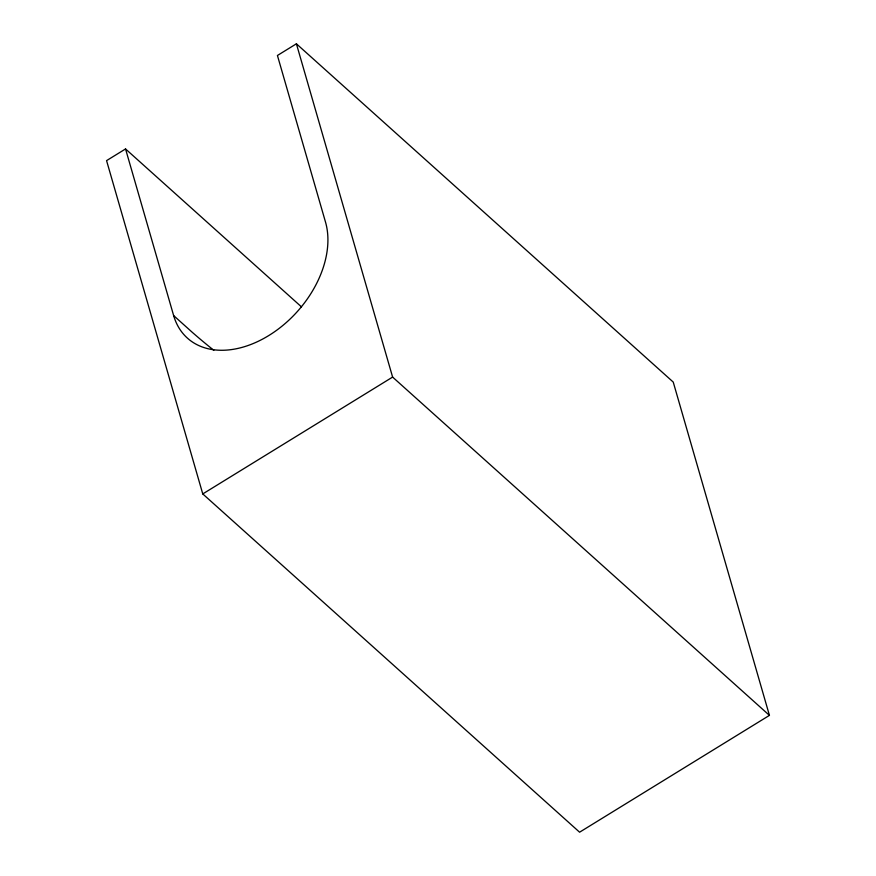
<?xml version="1.0" encoding="UTF-8"?>
<svg xmlns="http://www.w3.org/2000/svg" width="876" height="876" viewBox="0 0 876 876"><rect width="100%" height="100%" fill="white"/><g stroke="black" fill="none" stroke-linecap="round" stroke-linejoin="round"><path stroke-width="1.31" d="M125.542 148.942L106.565 160.626L202.761 493.922L579.594 832.2L769.435 715.374L673.239 382.078L296.406 43.8L277.429 55.484L325.522 222.132A93.064 64.047 -48.1 0 1 268.822 335.519A93.064 64.047 -48.1 0 1 173.645 315.59L125.542 148.942L301.486 306.885M202.761 493.922L392.612 377.085L769.435 715.374M173.645 315.59L192.49 332.508A516.26 147.902 58.4 0 0 213.832 350.29M296.406 43.8L392.612 377.085"/></g></svg>
